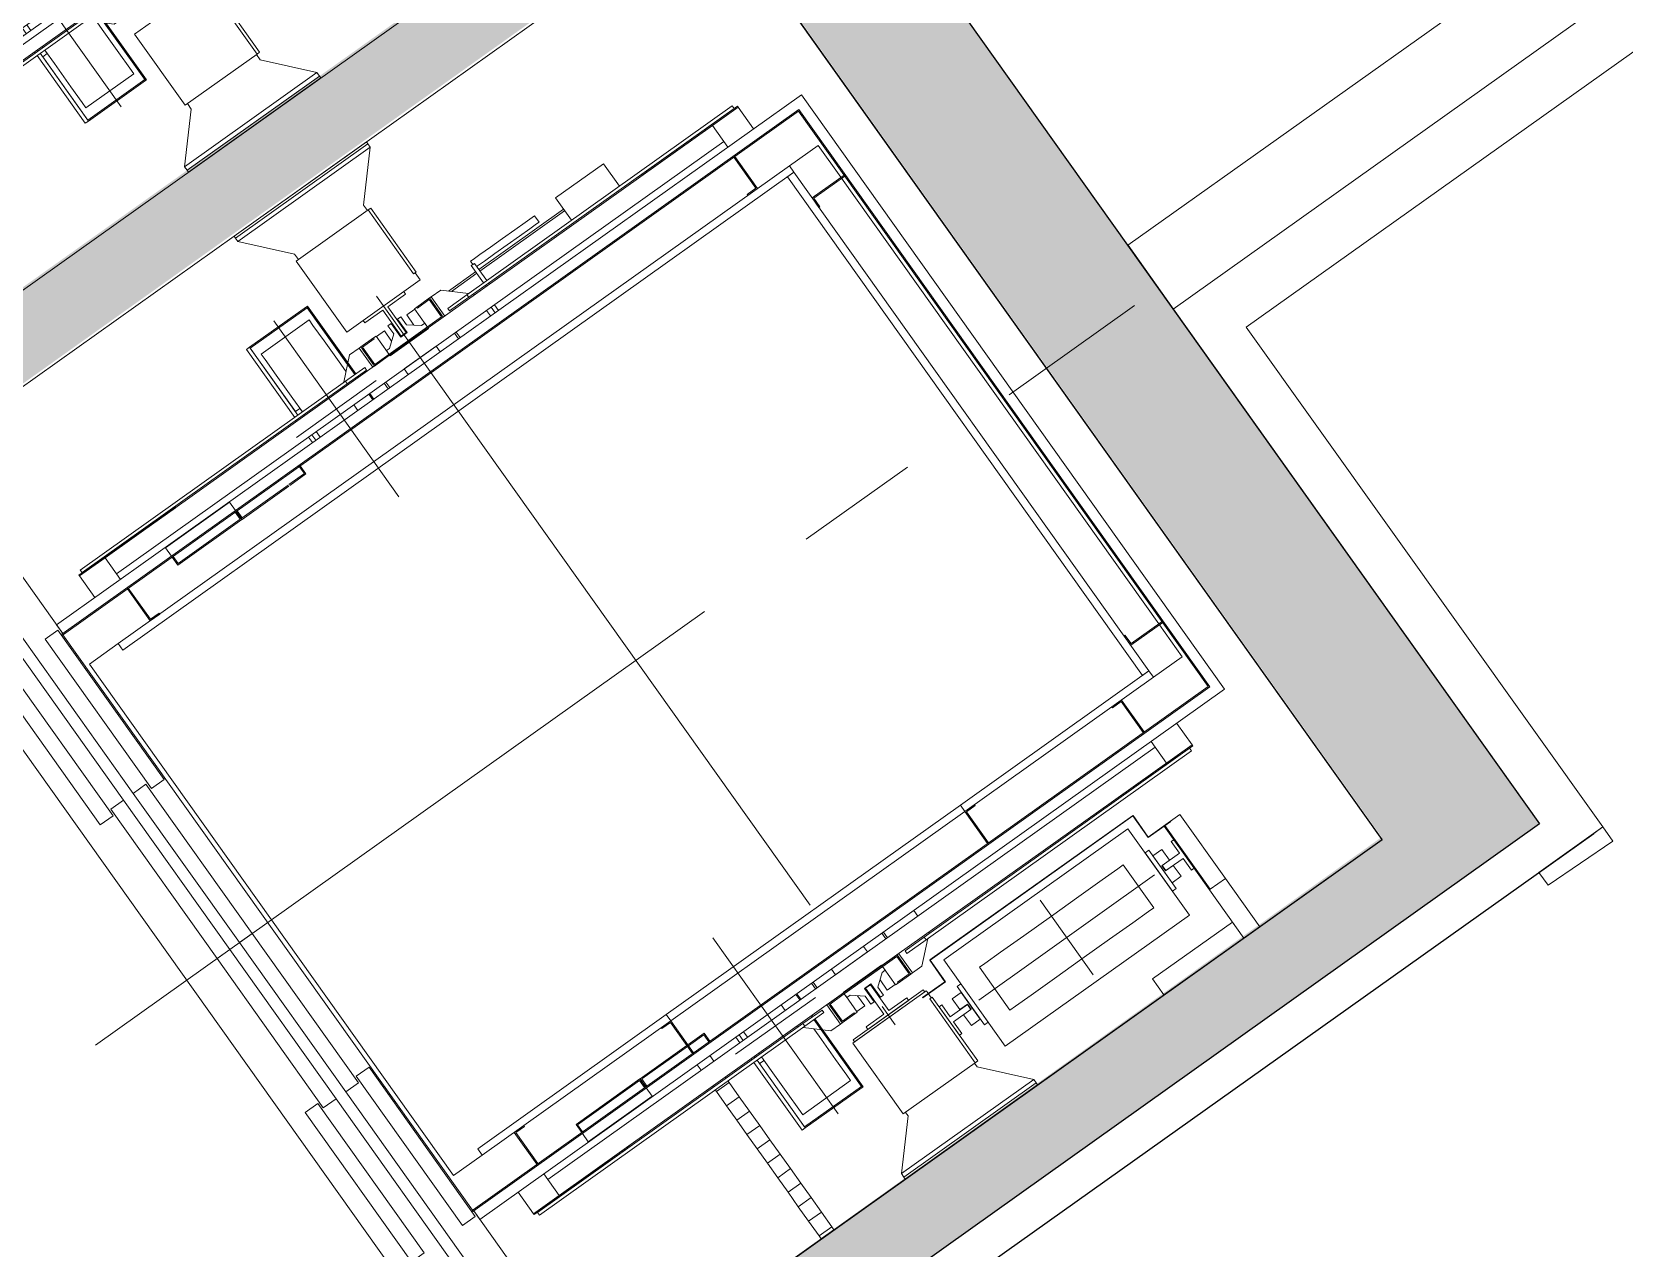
# Model space of a CAD drawing. Header units: centimetres. Extents: x 139057 to 200038, y 34824 to 80516.
# Drawn here: x 174185.3 to 174591.1, y 56538.3 to 56848.3 of the extents above; entities that cross this region are included whole.
import ezdxf

# ---------------------------------------------------------------- set-up
doc = ezdxf.new("R2010")
doc.units = ezdxf.units.CM
doc.header["$LTSCALE"] = 100
doc.linetypes.add('CENTER2', pattern=[28.575, 19.05, -3.175, 3.175, -3.175])
doc.layers.get('0').update_dxf_attribs({"lineweight": 0})
for name, color, linetype in [('0.20 Cartongessi', 70, 'Continuous'), ('0.20 Cementi Armati', 4, 'Continuous'), ('0.20 Murature', 50, 'Continuous'), ('_retini_strutture', 7, 'Continuous')]:
    doc.layers.add(name, color=color, linetype=linetype)
for name, color, linetype, lineweight in [('410_STRUTTURE_001-AM_0', 7, 'Continuous', 0), ('420_MURATURE_001-AM_0', 4, 'Continuous', 0), ('430_TAVOLATI_001-AM_0', 3, 'Continuous', 0), ('448_RAMPE_SCALE_ASCENS_001-AM_0', 216, 'Continuous', 0)]:
    doc.layers.add(name, color=color, linetype=linetype, lineweight=lineweight)

# ---------------------------------------------------------------- blocks, each defined once
blk = doc.blocks.new('LD_20100709082116_00000001')
for p, q in [((-466.95, 180), (-1394.5, 180)), ((-1394.5, 180), (-1394.5, 45)), ((-1289.5, 180), (-1389.5, 180)), ((-1389.5, 180), (-1389.5, 140)), ((-1388.5, 179), (-1289.5, 179)), ((-1388.5, 141), (-1388.5, 179)), ((-1289.5, 179), (-1289.5, 180)), ((-0.05, 180), (-466.95, 180)), ((-466.95, 180), (-466.95, 140)), ((0.05, 180), (-0.05, 180)), ((-0.05, 140), (-0.05, 180)), ((466.95, 180), (0.05, 180)), ((0.05, 180), (0.05, 140)), ((1394.5, 180), (466.95, 180)), ((466.95, 140), (466.95, 180)), ((1389.5, 180), (1289.5, 180)), ((1289.5, 180), (1289.5, 179)), ((1289.5, 179), (1388.5, 179)), ((1388.5, 179), (1388.5, 141)), ((1389.5, 140), (1389.5, 180)), ((1394.5, 45), (1394.5, 180)), ((-1389.5, 140), (-1289.5, 140)), ((-1289.5, 135), (-1389.5, 135)), ((-1389.5, 135), (-1389.5, 95)), ((-1289.5, 141), (-1388.5, 141)), ((-1388.5, 134), (-1289.5, 134)), ((-1388.5, 96), (-1388.5, 134)), ((-1289.5, 140), (-1289.5, 141)), ((-1289.5, 134), (-1289.5, 135)), ((-450.05, 135), (-916.95, 135)), ((-916.95, 135), (-916.95, 95)), ((-466.95, 140), (-0.05, 140)), ((-450.05, 95), (-450.05, 135)), ((0.05, 140), (466.95, 140)), ((916.95, 135), (450.05, 135)), ((450.05, 135), (450.05, 95)), ((916.95, 95), (916.95, 135)), ((1388.5, 141), (1289.5, 141)), ((1289.5, 141), (1289.5, 140)), ((1289.5, 140), (1389.5, 140)), ((1389.5, 135), (1289.5, 135)), ((1289.5, 135), (1289.5, 134)), ((1289.5, 134), (1388.5, 134)), ((1388.5, 134), (1388.5, 96)), ((1389.5, 95), (1389.5, 135)), ((-1389.5, 95), (-1289.5, 95)), ((-1289.5, 96), (-1388.5, 96)), ((-1289.5, 95), (-1289.5, 96)), ((-900, 90), (-920, 90)), ((-920, 90), (-920, 88.5)), ((-920, 88.5), (-901.5, 88.5)), ((-916.95, 95), (-450.05, 95)), ((-901.5, 88.5), (-901.5, 36.5)), ((-900, 36.5), (-900, 90)), ((450.05, 95), (916.95, 95)), ((900, 90), (900, 36.5)), ((920, 90), (900, 90)), ((901.5, 36.5), (901.5, 88.5)), ((901.5, 88.5), (920, 88.5)), ((920, 88.5), (920, 90)), ((1388.5, 96), (1289.5, 96)), ((1289.5, 96), (1289.5, 95)), ((1289.5, 95), (1389.5, 95)), ((-1394.5, 45), (-1020, 45)), ((-1005, 75), (-1020, 75)), ((-1020, 75), (-1020, 36.5)), ((-1018.5, 73.5), (-1005, 73.5)), ((-1018.5, 36.5), (-1018.5, 73.5)), ((-1018.5, 45), (-901.5, 45)), ((-1005, 73.5), (-1005, 75)), ((-900, 45), (900, 45)), ((901.5, 45), (1018.5, 45)), ((1005, 75), (1005, 73.5)), ((1020, 75), (1005, 75)), ((1005, 73.5), (1018.5, 73.5)), ((1018.5, 73.5), (1018.5, 36.5)), ((1020, 36.5), (1020, 75)), ((1020, 45), (1394.5, 45)), ((-1020, 36.5), (-1020, 35)), ((-900, 36.5), (-1020, 36.5)), ((-1020, 35), (-900, 35)), ((-900, 35), (-900, 36.5)), ((900, 36.5), (900, 35)), ((1020, 36.5), (900, 36.5)), ((900, 35), (1020, 35)), ((1020, 35), (1020, 36.5))]:
    blk.add_line(p, q)
blk = doc.blocks.new('LD_20100709082116_00000003')
for p, q in [((903, 1153), (-903, 1153)), ((-903, 1153), (-903, -1153)), ((-900, 1150), (900, 1150)), ((-900, -1150), (-900, 1150)), ((900, 1150), (900, -1150)), ((903, -1153), (903, 1153)), ((-903, -1153), (-900, -1153)), ((-900, -1153), (-900, -1150)), ((-900, -1151.5), (900, -1151.5)), ((900, -1150), (900, -1153)), ((900, -1153), (903, -1153))]:
    blk.add_line(p, q)
blk = doc.blocks.new('LD_20100709082116_00000004')
for p, q in [((-903, 90), (-1390, 90)), ((-1390, 90), (-1390, 0)), ((-1285, 85), (-1385, 85)), ((-1385, 85), (-1385, 45)), ((-1384, 84), (-1285, 84)), ((-1384, 46), (-1384, 84)), ((-1285, 84), (-1285, 85)), ((-450.05, 85), (-916.95, 85)), ((-916.95, 85), (-916.95, 45)), ((-450.05, 45), (-450.05, 85)), ((916.95, 85), (450.05, 85)), ((450.05, 85), (450.05, 45)), ((1390, 90), (903, 90)), ((916.95, 45), (916.95, 85)), ((1385, 85), (1285, 85)), ((1285, 85), (1285, 84)), ((1285, 84), (1384, 84)), ((1384, 84), (1384, 46)), ((1385, 45), (1385, 85)), ((1390, 0), (1390, 90)), ((-1385, 45), (-1285, 45)), ((-1285, 46), (-1384, 46)), ((-1285, 45), (-1285, 46)), ((-916.95, 45), (-450.05, 45)), ((450.05, 45), (916.95, 45)), ((1384, 46), (1285, 46)), ((1285, 46), (1285, 45)), ((1285, 45), (1385, 45)), ((-1390, 0), (-466.95, 0)), ((-1285, 40), (-1385, 40)), ((-1385, 40), (-1385, 0)), ((-1385, 0), (-1285, 0)), ((-1384, 39), (-1285, 39)), ((-1384, 1), (-1384, 39)), ((-1285, 1), (-1384, 1)), ((-1285, 39), (-1285, 40)), ((-1285, 0), (-1285, 1)), ((-0.05, 40), (-466.95, 40)), ((-466.95, 40), (-466.95, 0)), ((-466.95, 0), (-0.05, 0)), ((-0.05, 0), (-0.05, 40)), ((-0.05, 0), (0.05, 0)), ((466.95, 40), (0.05, 40)), ((0.05, 40), (0.05, 0)), ((0.05, 0), (466.95, 0)), ((466.95, 0), (466.95, 40)), ((466.95, 0), (1390, 0)), ((1385, 40), (1285, 40)), ((1285, 40), (1285, 39)), ((1285, 39), (1384, 39)), ((1384, 1), (1285, 1)), ((1285, 1), (1285, 0)), ((1285, 0), (1385, 0)), ((1384, 39), (1384, 1)), ((1385, 0), (1385, 40))]:
    blk.add_line(p, q)
blk = doc.blocks.new('LD_20100709082116_00000005')
for p, q in [((-1001, 1020), (-1009, 1020)), ((-1009, 1020), (-1009, 190)), ((-1001, 190), (-1001, 1020)), ((-997.5, 1030), (-1000.5, 1030)), ((-1000.5, 1030), (-1000.5, 730)), ((-997.5, 1030), (-997.5, 950)), ((-930, 1030), (-997.5, 1030)), ((-997.5, 730), (-997.5, 1030)), ((997.5, 1030), (930, 1030)), ((997.5, 950), (997.5, 1030)), ((1000.5, 1030), (997.5, 1030)), ((997.5, 1030), (997.5, 730)), ((1000.5, 730), (1000.5, 1030)), ((1009, 1020), (1001, 1020)), ((1001, 1020), (1001, 190)), ((1009, 190), (1009, 1020)), ((-947.5, 950), (-997.5, 950)), ((-997.5, 950), (-997.5, 60)), ((-997.5, 950), (-930, 950)), ((-947.5, -950), (-947.5, 950)), ((930, 950), (997.5, 950)), ((997.5, 950), (947.5, 950)), ((947.5, 950), (947.5, -950)), ((997.5, 60), (997.5, 950)), ((-1000.5, 730), (-997.5, 730)), ((997.5, 730), (1000.5, 730)), ((-997.5, 207.5), (-1001, 203.7)), ((-930, 207.5), (-947.5, 207.5)), ((947.5, 207.5), (930, 207.5)), ((1001, 203.7), (997.5, 207.5)), ((-1009, 195), (-1057.5, 142.5)), ((-1001, 190), (-1009, 190)), ((-1009, 190), (-1009, 130)), ((-1009, 190), (-1001, 190)), ((-1001, 130), (-1001, 190)), ((1009, 190), (1001, 190)), ((1001, 190), (1001, 130)), ((1001, 190), (1009, 190)), ((1057.5, 142.5), (1009, 195)), ((1009, 130), (1009, 190)), ((-1057.5, 142.5), (-1057.5, 112.5)), ((-1009, 130), (-1001, 130)), ((1001, 130), (1009, 130)), ((1057.5, 112.5), (1057.5, 142.5)), ((-1057.5, 112.5), (-997.5, 112.5)), ((-1057.5, 112.5), (-1057.5, 107.5)), ((-997.5, 112.5), (-1057.5, 112.5)), ((-997.5, 107.5), (-1057.5, 107.5)), ((-1057.5, 107.5), (-1057.5, 67.5)), ((-1057.5, 107.5), (-997.5, 107.5)), ((-1054.5, 104.5), (-1000.5, 104.5)), ((-1054.5, 67.5), (-1054.5, 104.5)), ((-1000.5, 104.5), (-1000.5, 67.5)), ((-997.5, 67.5), (-997.5, 107.5)), ((-947.5, 112.5), (-930, 112.5)), ((-930, 112.5), (-947.5, 112.5)), ((-947.5, 107.5), (-930, 107.5)), ((930, 112.5), (947.5, 112.5)), ((947.5, 112.5), (930, 112.5)), ((930, 107.5), (947.5, 107.5)), ((997.5, 112.5), (1057.5, 112.5)), ((1057.5, 112.5), (997.5, 112.5)), ((1057.5, 107.5), (997.5, 107.5)), ((997.5, 107.5), (997.5, 67.5)), ((997.5, 107.5), (1057.5, 107.5)), ((1000.5, 104.5), (1054.5, 104.5)), ((1000.5, 67.5), (1000.5, 104.5)), ((1054.5, 104.5), (1054.5, 67.5)), ((1057.5, 107.5), (1057.5, 112.5)), ((1057.5, 67.5), (1057.5, 107.5)), ((-1057.5, 67.5), (-1054.5, 67.5)), ((-1057.5, 67.5), (-1057.5, 60)), ((-1057.5, 60), (-1007, 60)), ((-997.5, 67.5), (-1000.5, 67.5)), ((-1000.5, 67.5), (-1000.5, -67.5)), ((-1000.5, 67.5), (-997.5, 67.5)), ((-997.5, -67.5), (-997.5, 67.5)), ((-947.5, 50), (-947.5, -50)), ((-930, 50), (-947.5, 50)), ((947.5, 50), (930, 50)), ((947.5, -50), (947.5, 50)), ((1000.5, 67.5), (997.5, 67.5)), ((997.5, 67.5), (997.5, -67.5)), ((997.5, 67.5), (1000.5, 67.5)), ((1000.5, -67.5), (1000.5, 67.5)), ((1007, 60), (1057.5, 60)), ((1054.5, 67.5), (1057.5, 67.5)), ((1057.5, 60), (1057.5, 67.5)), ((-1057.5, -60), (-1057.5, -67.5)), ((-1007, -60), (-1057.5, -60)), ((-1057.5, -67.5), (-1057.5, -107.5)), ((-1054.5, -67.5), (-1057.5, -67.5)), ((-1054.5, -104.5), (-1054.5, -67.5)), ((-1000.5, -67.5), (-997.5, -67.5)), ((-1000.5, -67.5), (-1000.5, -104.5)), ((-997.5, -67.5), (-1000.5, -67.5)), ((-997.5, -60), (-997.5, -950)), ((-997.5, -107.5), (-997.5, -67.5)), ((-947.5, -50), (-930, -50)), ((930, -50), (947.5, -50)), ((997.5, -950), (997.5, -60)), ((997.5, -67.5), (1000.5, -67.5)), ((997.5, -67.5), (997.5, -107.5)), ((1000.5, -67.5), (997.5, -67.5)), ((1000.5, -104.5), (1000.5, -67.5)), ((1057.5, -60), (1007, -60)), ((1054.5, -67.5), (1054.5, -104.5)), ((1057.5, -67.5), (1054.5, -67.5)), ((1057.5, -67.5), (1057.5, -60)), ((1057.5, -107.5), (1057.5, -67.5)), ((-1057.5, -107.5), (-997.5, -107.5)), ((-1057.5, -107.5), (-1057.5, -112.5)), ((-997.5, -107.5), (-1057.5, -107.5)), ((-1057.5, -112.5), (-1057.5, -142.5)), ((-997.5, -112.5), (-1057.5, -112.5)), ((-1057.5, -112.5), (-997.5, -112.5)), ((-1000.5, -104.5), (-1054.5, -104.5)), ((-930, -107.5), (-947.5, -107.5)), ((-930, -112.5), (-947.5, -112.5)), ((-947.5, -112.5), (-930, -112.5)), ((947.5, -107.5), (930, -107.5)), ((947.5, -112.5), (930, -112.5)), ((930, -112.5), (947.5, -112.5)), ((997.5, -107.5), (1057.5, -107.5)), ((1057.5, -107.5), (997.5, -107.5)), ((1057.5, -112.5), (997.5, -112.5)), ((997.5, -112.5), (1057.5, -112.5)), ((1054.5, -104.5), (1000.5, -104.5)), ((1057.5, -112.5), (1057.5, -107.5)), ((1057.5, -142.5), (1057.5, -112.5)), ((-1057.5, -142.5), (-1009, -195)), ((-1001, -130), (-1009, -130)), ((-1009, -130), (-1009, -190)), ((-1001, -190), (-1001, -130)), ((1009, -130), (1001, -130)), ((1001, -130), (1001, -190)), ((1009, -190), (1009, -130)), ((1009, -195), (1057.5, -142.5)), ((-1009, -190), (-1001, -190)), ((-1001, -190), (-1009, -190)), ((-1009, -190), (-1009, -1020)), ((-1001, -1020), (-1001, -190)), ((1001, -190), (1009, -190)), ((1009, -190), (1001, -190)), ((1001, -190), (1001, -1020)), ((1009, -1020), (1009, -190)), ((-1001, -203.7), (-997.5, -207.5)), ((-947.5, -207.5), (-930, -207.5)), ((930, -207.5), (947.5, -207.5)), ((997.5, -207.5), (1001, -203.7)), ((-997.5, -730), (-1000.5, -730)), ((-1000.5, -730), (-1000.5, -1030)), ((-997.5, -1030), (-997.5, -730)), ((1000.5, -730), (997.5, -730)), ((997.5, -730), (997.5, -1030)), ((1000.5, -1030), (1000.5, -730)), ((-997.5, -950), (-947.5, -950)), ((-997.5, -950), (-997.5, -1030)), ((-930, -950), (-997.5, -950)), ((997.5, -950), (930, -950)), ((947.5, -950), (997.5, -950)), ((997.5, -1030), (997.5, -950)), ((-1009, -1020), (-1001, -1020)), ((-1000.5, -1030), (-997.5, -1030)), ((-997.5, -1030), (-930, -1030)), ((930, -1030), (997.5, -1030)), ((997.5, -1030), (1000.5, -1030)), ((1001, -1020), (1009, -1020))]:
    blk.add_line(p, q)
blk = doc.blocks.new('LD_20100709082116_00000006')
for p, q in [((44.5, 63.5), (36.6, 63.5)), ((36.6, 63.5), (36.6, 7.94)), ((44.5, -63.5), (44.5, 63.5)), ((36.6, 7.94), (-44.5, 7.94)), ((-44.5, 7.94), (-44.5, -7.94)), ((-44.5, -7.94), (36.6, -7.94)), ((36.6, -7.94), (36.6, -63.5)), ((36.6, -63.5), (44.5, -63.5))]:
    blk.add_line(p, q)
blk = doc.blocks.new('LD_20100709082116_00000007')
for p, q in [((-36.6, 63.5), (-44.5, 63.5)), ((-44.5, 63.5), (-44.5, -63.5)), ((-36.6, 7.94), (-36.6, 63.5)), ((44.5, 7.94), (-36.6, 7.94)), ((44.5, -7.94), (44.5, 7.94)), ((-36.6, -7.94), (44.5, -7.94)), ((-36.6, -63.5), (-36.6, -7.94)), ((-44.5, -63.5), (-36.6, -63.5))]:
    blk.add_line(p, q)
blk = doc.blocks.new('LD_20100709082116_00000008')
for p, q in [((-16, 320), (-16, 170)), ((54, 320), (-16, 320)), ((-16, 170), (54, 170)), ((19, 170), (19, -95)), ((24, 170), (19, 170)), ((24, -95), (24, 170)), ((10, 100), (-10, 100)), ((-10, 100), (-10, 92.4)), ((-10, 92.4), (-10, 70.7)), ((10, 92.4), (10, 100)), ((10, 70.7), (10, 92.4)), ((-10, 70.7), (-10, 38.3)), ((10, 38.3), (10, 70.7)), ((-10, 38.3), (-10, 0)), ((-10, 0), (-10, -38.3)), ((10, 0), (10, 38.3)), ((10, -38.3), (10, 0)), ((-10, -38.3), (-10, -70.7)), ((10, -70.7), (10, -38.3)), ((-10, -70.7), (-10, -92.4)), ((10, -92.4), (10, -70.7)), ((-10, -92.4), (-10, -100)), ((-10, -100), (0, -100)), ((10, -95), (10, -92.4)), ((19, -105), (19, -189.9)), ((24, -184.5), (24, -105))]:
    blk.add_line(p, q)
blk = doc.blocks.new('LD_20100709082116_00000009')
for p, q in [((-1009, 252), (-1063, 252)), ((-1063, 252), (-1063, 242)), ((-997.5, 252), (-1001, 252)), ((-1063, 242), (-1009, 242)), ((-1001, 242), (-997.5, 242)), ((-930, 232), (-947.5, 232)), ((-947.5, 222), (-930, 222)), ((-1056, 60), (-1056, 35)), ((1056, 35), (1056, 60)), ((-1056, 35), (-1024, 35)), ((1024, 35), (1056, 35)), ((-1056, -35), (-1056, -60)), ((-1024, -35), (-1056, -35)), ((1056, -35), (1024, -35)), ((1056, -60), (1056, -35))]:
    blk.add_line(p, q)
blk = doc.blocks.new('LD_20100709082116_0000000A')
for p, q in [((-22.5, 60), (-24, 60)), ((-24, 60), (-24, -60)), ((-8, 60), (-19.5, 60)), ((-8, 50), (-8, 60)), ((16, 20), (-8, 50)), ((-1, 10), (41, 10)), ((-1, -10), (-1, 10)), ((41, 20), (16, 20)), ((41, 10), (41, 20)), ((-8, -50), (16, -20)), ((41, -10), (-1, -10)), ((16, -20), (41, -20)), ((41, -20), (41, -10)), ((-24, -60), (-22.5, -60)), ((-19.5, -60), (-8, -60)), ((-8, -60), (-8, -50))]:
    blk.add_line(p, q)
blk = doc.blocks.new('LD_20100709082116_0000000B')
for p, q in [((8, 50), (-16, 20)), ((19.5, 60), (8, 60)), ((8, 60), (8, 50)), ((24, 60), (22.5, 60)), ((24, -60), (24, 60)), ((-16, 20), (-41, 20)), ((-41, 20), (-41, 10)), ((-41, 10), (1, 10)), ((1, 10), (1, -10)), ((1, -10), (-41, -10)), ((-41, -10), (-41, -20)), ((-41, -20), (-16, -20)), ((-16, -20), (8, -50)), ((8, -50), (8, -60)), ((8, -60), (19.5, -60)), ((22.5, -60), (24, -60))]:
    blk.add_line(p, q)
blk = doc.blocks.new('LD_20100709082116_0000000E')
for p, q in [((-1221, 92), (-1221, 89)), ((-1009, 92), (-1221, 92)), ((-1218, 89), (-1221, 89)), ((-1221, 89), (-1221, -89)), ((-1221, 89), (-1009, 89)), ((-1040.4, 89), (-1218, 89)), ((-1218, 89), (-1218, -89)), ((-1218, -89), (-1218, 89)), ((-997.5, 92), (-1001, 92)), ((-1001, 89), (-997.5, 89)), ((-930, 92), (-947.5, 92)), ((-947.5, 89), (-930, 89)), ((947.5, 92), (930, 92)), ((930, 89), (947.5, 89)), ((1001, 92), (997.5, 92)), ((997.5, 89), (1001, 89)), ((1221, 92), (1009, 92)), ((1009, 89), (1221, 89)), ((1218, 89), (1040.4, 89)), ((1221, 89), (1218, 89)), ((1218, 89), (1218, -89)), ((1218, -89), (1218, 89)), ((1221, 89), (1221, 92)), ((1221, -89), (1221, 89)), ((-1221, -89), (-1218, -89)), ((-1009, -89), (-1221, -89)), ((-1221, -89), (-1221, -99)), ((-1221, -99), (-1009, -99)), ((-1218, -89), (-1020, -89)), ((-997.5, -89), (-1001, -89)), ((-1001, -99), (-997.5, -99)), ((-930, -89), (-947.5, -89)), ((-947.5, -99), (-930, -99)), ((947.5, -89), (930, -89)), ((930, -99), (947.5, -99)), ((1001, -89), (997.5, -89)), ((997.5, -99), (1001, -99)), ((1221, -89), (1009, -89)), ((1009, -99), (1221, -99)), ((1020, -89), (1218, -89)), ((1218, -89), (1221, -89)), ((1221, -99), (1221, -89))]:
    blk.add_line(p, q)
blk = doc.blocks.new('LD_20100709082116_0000000F')
at = {"linetype": 'CENTER2'}
for p, q in [((0, -125), (0, 125)), ((-275, 0), (275, 0))]:
    blk.add_line(p, q, dxfattribs=at)
for p, q in [((-207.9, 75), (-225, 75)), ((-225, 75), (-225, -75)), ((-159.1, 75), (-207.9, 75)), ((-86.1, 75), (-159.1, 75)), ((-62.5, 75), (-86.1, 75)), ((-225, -75), (-207.9, -75)), ((-207.9, -75), (-159.1, -75)), ((-159.1, -75), (-86.1, -75)), ((-86.1, -75), (-44, -75)), ((-50.8, -75), (-55, -75)), ((-55, -75), (-55, -89)), ((-44, -75), (-50.8, -75)), ((-32.5, -75), (-36, -75)), ((-36, -75), (-32.5, -75)), ((21, -75), (17.5, -75)), ((17.5, -75), (35, -75)), ((35, -75), (21, -75))]:
    blk.add_line(p, q)
blk = doc.blocks.new('LD_20100709082116_00000010')
at = {"linetype": 'CENTER2'}
for p, q in [((0, -125), (0, 125)), ((-275, 0), (275, 0))]:
    blk.add_line(p, q, dxfattribs=at)
for p, q in [((86.1, 75), (62.5, 75)), ((159.1, 75), (86.1, 75)), ((207.9, 75), (159.1, 75)), ((225, 75), (207.9, 75)), ((225, -75), (225, 75)), ((-21, -75), (-35, -75)), ((-35, -75), (-17.5, -75)), ((-17.5, -75), (-21, -75)), ((36, -75), (32.5, -75)), ((32.5, -75), (36, -75)), ((50.8, -75), (44, -75)), ((44, -75), (86.1, -75)), ((55, -75), (50.8, -75)), ((55, -89), (55, -75)), ((86.1, -75), (159.1, -75)), ((159.1, -75), (207.9, -75)), ((207.9, -75), (225, -75))]:
    blk.add_line(p, q)
blk = doc.blocks.new('LD_20100709082116_00000012')
for p, q in [((-930, 1180), (-930, -1150)), ((930, 1180), (-930, 1180)), ((930, -1150), (930, 1180)), ((-800, 1140), (-800, 1050)), ((-700, 1140), (-800, 1140)), ((697, 1140), (-697, 1140)), ((800, 1140), (700, 1140)), ((800, 1050), (800, 1140)), ((-800, -1050), (-800, -1140)), ((800, -1140), (800, -1050)), ((-930, -1150), (-903, -1150)), ((-800, -1140), (800, -1140)), ((903, -1150), (930, -1150))]:
    blk.add_line(p, q)
blk = doc.blocks.new('LD_20100709082116_00000014')
for p, q in [((203, 2300), (200, 2300)), ((200, 2300), (200, 2200)), ((203, 2203), (203, 2300)), ((1600, 2300), (1597, 2300)), ((1597, 2300), (1597, 2203)), ((1600, 2200), (1600, 2300)), ((120, 2200), (100, 2200)), ((100, 2200), (100, 100)), ((1680, 2200), (120, 2200)), ((120, 2200), (120, 2180)), ((120, 100), (120, 2200)), ((200, 2200), (230, 2200)), ((230, 2203), (203, 2203)), ((230, 2200), (230, 2203)), ((1597, 2203), (1570, 2203)), ((1570, 2203), (1570, 2200)), ((1570, 2200), (1600, 2200)), ((1680, 2180), (1680, 2200)), ((1700, 2200), (1680, 2200)), ((1680, 2200), (1680, 1610)), ((1700, 1610), (1700, 2200)), ((120, 2180), (1680, 2180)), ((100, 2100), (0, 2100)), ((0, 2100), (0, 2097)), ((0, 2097), (97, 2097)), ((97, 2097), (97, 2070)), ((97, 2070), (100, 2070)), ((100, 2070), (100, 2100)), ((1700, 2100), (1700, 2070)), ((1800, 2100), (1700, 2100)), ((1700, 2070), (1703, 2070)), ((1703, 2070), (1703, 2097)), ((1703, 2097), (1800, 2097)), ((1800, 2097), (1800, 2100)), ((1700, 1640), (1700, 1610)), ((1703, 1640), (1700, 1640)), ((1703, 1613), (1703, 1640)), ((1680, 1610), (1680, 690)), ((1680, 1610), (1700, 1610)), ((1700, 690), (1700, 1610)), ((1700, 1610), (1800, 1610)), ((1800, 1613), (1703, 1613)), ((1800, 1610), (1800, 1613)), ((1700, 690), (1680, 690)), ((1680, 690), (1680, 100)), ((1700, 690), (1700, 660)), ((1800, 690), (1700, 690)), ((1700, 100), (1700, 690)), ((1800, 687), (1800, 690)), ((1700, 660), (1703, 660)), ((1703, 660), (1703, 687)), ((1703, 687), (1800, 687)), ((97, 203), (0, 203)), ((0, 203), (0, 200)), ((100, 230), (97, 230)), ((97, 230), (97, 203)), ((100, 200), (100, 230)), ((1700, 230), (1700, 200)), ((1703, 230), (1700, 230)), ((1703, 203), (1703, 230)), ((1800, 203), (1703, 203)), ((1800, 200), (1800, 203)), ((0, 200), (100, 200)), ((1700, 200), (1800, 200)), ((100, 100), (120, 100)), ((1680, 100), (1700, 100))]:
    blk.add_line(p, q)
blk = doc.blocks.new('LD_20100709082116_00000015')
for p, q in [((-25, 301), (-25, 250)), ((0, 301), (-25, 301)), ((-22, 250), (-22, 298)), ((-22, 298), (0, 298)), ((0, 298), (0, 301)), ((-25, 247), (-25, 101)), ((-22, 104), (-22, 247)), ((-25, 101), (0, 101)), ((0, 100), (-25, 100)), ((-25, 100), (-25, -100)), ((0, 100), (-24.95, 100)), ((-24.95, 100), (-24.95, -100)), ((0, 104), (-22, 104)), ((-22, 97), (0, 97)), ((-22, -97), (-22, 97)), ((0, 101), (0, 104)), ((0, 97), (0, 100)), ((29.05, 100), (3, 100)), ((29.05, -100), (29.05, 100)), ((-25, -100), (0, -100)), ((-24.95, -100), (0, -100)), ((0, -97), (-22, -97)), ((0, -100), (0, -97)), ((3, -100), (29.05, -100))]:
    blk.add_line(p, q)
blk = doc.blocks.new('LD_20100709082116_00000016')
for p, q in [((6, 207), (0, 207)), ((0, 207), (0, -207)), ((6, -207), (6, 207)), ((17, 207), (6, 207)), ((6, 207), (6, -207)), ((17, -207), (17, 207)), ((127, 108), (17, 207)), ((17, 207), (17, -207)), ((144, 108), (127, 108)), ((344, 118), (144, 118)), ((144, 118), (144, 110)), ((144, 110), (144, -115)), ((144, 110), (344, 110)), ((344, 110), (344, 118)), ((366, 115), (344, 115)), ((366, -115), (366, 115)), ((17, -207), (127, -108)), ((127, -108), (144, -108)), ((144, -115), (366, -115)), ((0, -207), (6, -207)), ((6, -207), (17, -207))]:
    blk.add_line(p, q)
blk = doc.blocks.new('LD_20100709082116_00000017')
for p, q in [((68, 388), (67, 388)), ((67, 388), (67, 318)), ((68, 317), (68, 388)), ((-0.5, 317), (-0.5, -317)), ((0.5, 317), (-0.5, 317)), ((67, 318), (0, 318)), ((0, 318), (0, 317)), ((0, 317), (68, 317)), ((0.5, -317), (0.5, 317)), ((-0.5, -317), (0.5, -317)), ((68, -317), (0, -317)), ((0, -317), (0, -318)), ((0, -318), (67, -318)), ((67, -318), (67, -388)), ((68, -388), (68, -317)), ((67, -388), (68, -388))]:
    blk.add_line(p, q)
blk = doc.blocks.new('LD_20100709082116_00000018')
for p, q in [((-151, 417), (-351, 417)), ((-351, 417), (-351, 388)), ((0, 417), (-151, 417)), ((-151, 369.5), (-151, 417)), ((0, 367), (0, 417)), ((-350, 369.5), (-151, 369.5)), ((-151, 369.5), (-350, 369.5)), ((-350, 367), (-151, 367)), ((-151, 367), (-151, 369.5)), ((-151, 367), (0, 367)), ((0, 367), (-50, 367)), ((-50, 367), (-50, 117)), ((0, 117), (0, 367)), ((-50, 117), (0, 117)), ((-17, -278), (-127, -377)), ((-6, -278), (-17, -278)), ((-17, -278), (-17, -692)), ((-17, -692), (-17, -278)), ((0, -278), (-6, -278)), ((-6, -278), (-6, -692)), ((-6, -692), (-6, -278)), ((0, -692), (0, -278)), ((-360, -375), (-366, -375)), ((-366, -375), (-366, -595)), ((-351, -370), (-360, -370)), ((-360, -370), (-360, -600)), ((-360, -595), (-360, -375)), ((-338, -370), (-350, -370)), ((-138, -367), (-338, -367)), ((-338, -367), (-338, -375)), ((-338, -375), (-138, -375)), ((-138, -375), (-138, -367)), ((-138, -600), (-138, -375)), ((-127, -377), (-138, -377)), ((-366, -595), (-360, -595)), ((-360, -600), (-138, -600)), ((-138, -593), (-127, -593)), ((-127, -593), (-17, -692)), ((-17, -692), (-6, -692)), ((-6, -692), (0, -692))]:
    blk.add_line(p, q)
blk = doc.blocks.new('LD_20100709082116_0000001A')
for p, q in [((-135, 288), (-135, -288)), ((135, 288), (-135, 288)), ((135, -288), (135, 288)), ((-135, -288), (135, -288))]:
    blk.add_line(p, q)
blk = doc.blocks.new('LD_20100709082116_0000001B')
for p, q in [((7.94, 31), (-7.94, 31)), ((-7.94, 31), (-7.94, -23.1)), ((7.94, -23.1), (7.94, 31)), ((-7.94, -23.1), (-44.5, -23.1)), ((-44.5, -23.1), (-44.5, -31)), ((-44.5, -31), (44.5, -31)), ((44.5, -23.1), (7.94, -23.1)), ((44.5, -31), (44.5, -23.1))]:
    blk.add_line(p, q)
blk = doc.blocks.new('LD_20100709082116_0000001C')
for p, q in [((44.5, 31), (-44.5, 31)), ((-44.5, 31), (-44.5, 23.1)), ((-44.5, 23.1), (-7.94, 23.1)), ((-7.94, 23.1), (-7.94, -31)), ((7.94, -31), (7.94, 23.1)), ((7.94, 23.1), (44.5, 23.1)), ((44.5, 23.1), (44.5, 31)), ((-7.94, -31), (7.94, -31))]:
    blk.add_line(p, q)
blk = doc.blocks.new('LD_20100709082116_0000001D')
for p, q in [((-42, 23), (-42, -5)), ((-8, 23), (-42, 23)), ((-8, -1), (-8, 23)), ((8, 23), (8, -1)), ((42, 23), (8, 23)), ((42, -5), (42, 23)), ((60, -5), (-60, -5)), ((-60, -5), (-60, -17)), ((-60, -17), (60, -17)), ((-42, -5), (42, -5)), ((8, -1), (-8, -1)), ((60, -17), (60, -5))]:
    blk.add_line(p, q)
blk = doc.blocks.new('LD_20100709082116_00000020')
for p, q in [((60, 17), (-60, 17)), ((-60, 17), (-60, 5)), ((-60, 5), (60, 5)), ((42, 5), (-42, 5)), ((-42, 5), (-42, -23)), ((-8, 1), (8, 1)), ((-8, -23), (-8, 1)), ((8, 1), (8, -23)), ((42, -23), (42, 5)), ((60, 5), (60, 17)), ((-42, -23), (-8, -23)), ((8, -23), (42, -23))]:
    blk.add_line(p, q)
blk = doc.blocks.new('LD_20100709082116_00000024')
for p, q in [((-522.5, 20), (-540, 20)), ((-469, 20), (-472.5, 20)), ((-455.8, 20), (-461, 20)), ((-455.8, 20), (-455.8, -20)), ((-411.1, 20), (-455.8, 20)), ((-455.8, -20), (-455.8, 20)), ((-411.1, 20), (-411.1, -20)), ((-366.4, 20), (-411.1, 20)), ((-411.1, -20), (-411.1, 20)), ((-366.4, 20), (-366.4, -20)), ((-321.5, 20), (-366.4, 20)), ((-366.4, -20), (-366.4, 20)), ((-321.5, 20), (-321.5, -20)), ((-276.5, 20), (-321.5, 20)), ((-321.5, -20), (-321.5, 20)), ((-276.5, 20), (-276.5, -20)), ((-231.4, 20), (-276.5, 20)), ((-276.5, -20), (-276.5, 20)), ((-231.4, 20), (-231.4, -20)), ((-186.2, 20), (-231.4, 20)), ((-231.4, -20), (-231.4, 20)), ((-186.2, 20), (-186.2, -20)), ((-140.9, 20), (-186.2, 20)), ((-186.2, -20), (-186.2, 20)), ((-140.9, 20), (-140.9, -20)), ((-95.6, 20), (-140.9, 20)), ((-140.9, -20), (-140.9, 20)), ((-95.6, 20), (-95.6, -20)), ((-50.2, 20), (-95.6, 20)), ((-95.6, -20), (-95.6, 20)), ((-50.2, 20), (-50.2, -20)), ((-4.7, 20), (-50.2, 20)), ((-50.2, -20), (-50.2, 20)), ((-4.7, -20), (-4.7, 20)), ((-4.7, 20), (-4.7, -20)), ((4.7, 20), (-4.7, 20)), ((4.7, -20), (4.7, 20)), ((-540, -20), (-522.5, -20)), ((-472.5, -20), (-469, -20)), ((-461, -20), (-455.8, -20)), ((-455.8, -20), (-411.1, -20)), ((-411.1, -20), (-366.4, -20)), ((-366.4, -20), (-321.5, -20)), ((-321.5, -20), (-276.5, -20)), ((-276.5, -20), (-231.4, -20)), ((-231.4, -20), (-186.2, -20)), ((-186.2, -20), (-140.9, -20)), ((-140.9, -20), (-95.6, -20)), ((-95.6, -20), (-50.2, -20)), ((-50.2, -20), (-4.7, -20)), ((-4.7, -20), (4.7, -20))]:
    blk.add_line(p, q)
blk = doc.blocks.new('ASC_ESSE')
at = {"linetype": 'CENTER2'}
for p, q in [((1475, 2975), (1475, -275)), ((2614.5, 1285), (335.5, 1285)), ((263, 1075), (263, 525)), ((146, 800), (380, 800))]:
    blk.add_line(p, q, dxfattribs=at)
for p, q in [((196, 1025), (196, 1007.9)), ((330, 1025), (196, 1025)), ((330, 1007.9), (330, 1025)), ((196, 1007.9), (196, 959.1)), ((330, 959.1), (330, 1007.9)), ((196, 959.1), (196, 886.1)), ((330, 886.1), (330, 959.1)), ((196, 886.1), (196, 800)), ((330, 800), (330, 886.1)), ((196, 800), (196, 713.9)), ((330, 713.9), (330, 800)), ((196, 713.9), (196, 640.9)), ((330, 640.9), (330, 713.9)), ((196, 640.9), (196, 592.1)), ((330, 592.1), (330, 640.9)), ((196, 592.1), (196, 575)), ((196, 575), (330, 575)), ((330, 575), (330, 592.1))]:
    blk.add_line(p, q)
at = {"rotation": 180}
for name, p in [('LD_20100709082116_00000001', (1475, 2735)), ('LD_20100709082116_00000004', (1475, 2525)), ('LD_20100709082116_00000012', (1475, 1285)), ('LD_20100709082116_00000003', (1475, 1285)), ('LD_20100709082116_00000005', (1475, 1285)), ('LD_20100709082116_00000014', (2375, 2435)), ('LD_20100709082116_00000015', (575, 1995)), ('LD_20100709082116_00000024', (5, 1735)), ('LD_20100709082116_00000010', (510, 1535)), ('LD_20100709082116_0000000E', (1475, 1535)), ('LD_20100709082116_0000000F', (2440, 1535)), ('LD_20100709082116_00000018', (0, 800)), ('LD_20100709082116_00000016', (2950, 1285)), ('LD_20100709082116_00000006', (410.5, 1285)), ('LD_20100709082116_0000000A', (455, 1285)), ('LD_20100709082116_00000009', (1475, 1285)), ('LD_20100709082116_0000000B', (2495, 1285)), ('LD_20100709082116_00000007', (2539.5, 1285)), ('LD_20100709082116_00000017', (418, 800)), ('LD_20100709082116_0000001B', (263, 1136)), ('LD_20100709082116_00000020', (263, 1105)), ('LD_20100709082116_00000008', (2538, 938)), ('LD_20100709082116_0000001A', (263, 800)), ('LD_20100709082116_0000001D', (263, 495)), ('LD_20100709082116_0000001C', (263, 464))]:
    blk.add_blockref(name, p, dxfattribs=at)
at = {"xscale": -1, "rotation": 180}
for name, p in [('LD_20100709082116_00000012', (4625, 1285)), ('LD_20100709082116_00000003', (4625, 1285)), ('LD_20100709082116_00000005', (4625, 1285)), ('LD_20100709082116_00000014', (3725, 2435)), ('LD_20100709082116_00000015', (2375, 1995)), ('LD_20100709082116_0000000F', (3660, 1535)), ('LD_20100709082116_0000000E', (4625, 1535)), ('LD_20100709082116_00000016', (3150, 1285))]:
    blk.add_blockref(name, p, dxfattribs=at)

msp = doc.modelspace()

# ---------------------------------------------------------------- hatches: boundary and pattern name
at = {"layer": '_retini_strutture'}
msp.add_hatch(color=256, dxfattribs=at).paths.add_polyline_path([(174116.46, 57283.29), (174142.94, 57302.14), (174128.44, 57322.5), (174101.96, 57303.65), (173876.94, 57619.74), (173882.23, 57623.5), (173864.83, 57647.94), (173859.54, 57644.18), (173827.06, 57689.8), (173562.3, 57501.31), (173604.35, 57442.24), (173620.64, 57453.84), (173590.19, 57496.61), (173810.15, 57653.2), (173981.24, 57412.88), (173761.28, 57256.29), (173730.83, 57299.06), (173714.54, 57287.46), (173787.04, 57185.63), (173803.33, 57197.23), (173772.88, 57240), (173992.84, 57396.59), (174163.93, 57156.27), (173943.97, 56999.68), (173913.52, 57042.45), (173897.23, 57030.85), (173969.72, 56929.02), (173986.02, 56940.62), (173955.57, 56983.39), (174175.52, 57139.98), (174346.61, 56899.66), (174126.66, 56743.07), (174096.21, 56785.84), (174079.92, 56774.24), (174152.41, 56672.41), (174168.71, 56684.01), (174138.26, 56726.77), (174358.21, 56883.37), (174529.3, 56643.05), (174309.5, 56485.83), (174279.04, 56528.61), (174262.74, 56517.01), (174304.79, 56457.95), (174569.56, 56646.42), (174322.51, 56993.46), (174858.56, 57375.06), (175070.23, 57077.73), (175094.67, 57095.13), (174420.01, 58043.19), (174360.14, 58000.56), (174377.54, 57976.12), (174412.97, 58001.35), (174528.97, 57838.42), (174366.04, 57722.43), (174250.05, 57885.36), (174281.41, 57907.69), (174264.01, 57932.12), (174180.92, 57872.97), (174198.31, 57848.53), (174229.68, 57870.86), (174345.67, 57707.93), (174182.74, 57591.94), (174066.75, 57754.87), (174102.19, 57780.1), (174084.79, 57804.53), (173987.03, 57734.94), (174004.43, 57710.5), (174046.38, 57740.37), (174162.38, 57577.44), (174125.72, 57551.34), (174140.22, 57530.98), (174202.94, 57575.63), (174206.71, 57570.34), (174227.08, 57584.84), (174223.31, 57590.13), (174543.47, 57818.06), (174840.99, 57400.15), (174520.83, 57172.22), (174317.84, 57457.34), (174314.08, 57462.64), (174293.71, 57448.14), (174297.48, 57442.84), (174262.85, 57418.2), (174277.35, 57397.83), (174311.98, 57422.48), (174500.46, 57157.72), (174304.95, 57018.53)])

# ---------------------------------------------------------------- linework, layer by layer
at = {"layer": '0.20 Cartongessi'}
msp.add_line((174476.2, 56777.58, 0), (174569.56, 56646.42, 0), dxfattribs=at)
at = {"layer": '0.20 Cementi Armati'}
for p, q in [((174322.51, 56993.46, 0), (174569.56, 56646.42, 0)), ((174529.45, 56642.42, 0), (174358.37, 56882.74, 0)), ((174569.56, 56646.42, 0), (174321.09, 56469.53, 0)), ((174309.5, 56485.83, 0), (174529.45, 56642.42, 0))]:
    msp.add_line(p, q, dxfattribs=at)
at = {"layer": '0.20 Murature'}
msp.add_line((174464.6, 56793.87, 0), (174476.2, 56777.58, 0), dxfattribs=at)
at = {"layer": '0.20 Murature', "color": 3}
msp.add_line((174301.92, 56443.88, 0), (174583.36, 56643.95, 0), dxfattribs=at)
at = {"layer": '410_STRUTTURE_001-AM_0'}
for p, q in [((174126.8, 56742.46, 0), (174346.76, 56899.04, 0)), ((174358.36, 56882.75, 0), (174138.4, 56726.17, 0)), ((174529.44, 56642.42, 0), (174358.36, 56882.75, 0)), ((174309.48, 56485.84, 0), (174529.44, 56642.42, 0))]:
    msp.add_line(p, q, dxfattribs=at)
at = {"layer": '420_MURATURE_001-AM_0'}
msp.add_line((174569.56, 56646.42, 0), (174304.79, 56457.95, 0), dxfattribs=at)
at = {"layer": '430_TAVOLATI_001-AM_0'}
for p, q in [((174671.73, 56941.4, 0), (174464.6, 56793.87, 0)), ((174476.2, 56777.58, 0), (174683.32, 56925.11, 0))]:
    msp.add_line(p, q, dxfattribs=at)
at = {"layer": '430_TAVOLATI_001-AM_0', "elevation": 0}
for points in [[(174691.79, 56913.22), (174494.81, 56773), (174585.7, 56645.62), (174583.35, 56643.95)], [(174571.71, 56630.76), (174569.39, 56634.03), (174585.7, 56645.62), (174588.26, 56642.01)]]:
    msp.add_lwpolyline(points, dxfattribs=at)
at = {"layer": '430_TAVOLATI_001-AM_0'}
msp.add_lwpolyline([(174588.26, 56642.01), (174571.71, 56630.76)], dxfattribs=at)
at = {"layer": '430_TAVOLATI_001-AM_0', "extrusion": (7.13341e-05, 5.05047e-05, 1), "elevation": -37.63}
for points in [[(174866.51, 56554.79), (174547.33, 56328.81)], [(174826.39, 56550.89), (174552.09, 56356.69)]]:
    msp.add_lwpolyline(points, dxfattribs=at)

# ---------------------------------------------------------------- block references
at = {"layer": '448_RAMPE_SCALE_ASCENS_001-AM_0', "xscale": 0.1, "yscale": 0.1, "zscale": 0.1, "rotation": 125.4456605308098}
msp.add_blockref('ASC_ESSE', (174529.44, 56642.42, 0), dxfattribs=at)

doc.saveas('drawing.dxf')
